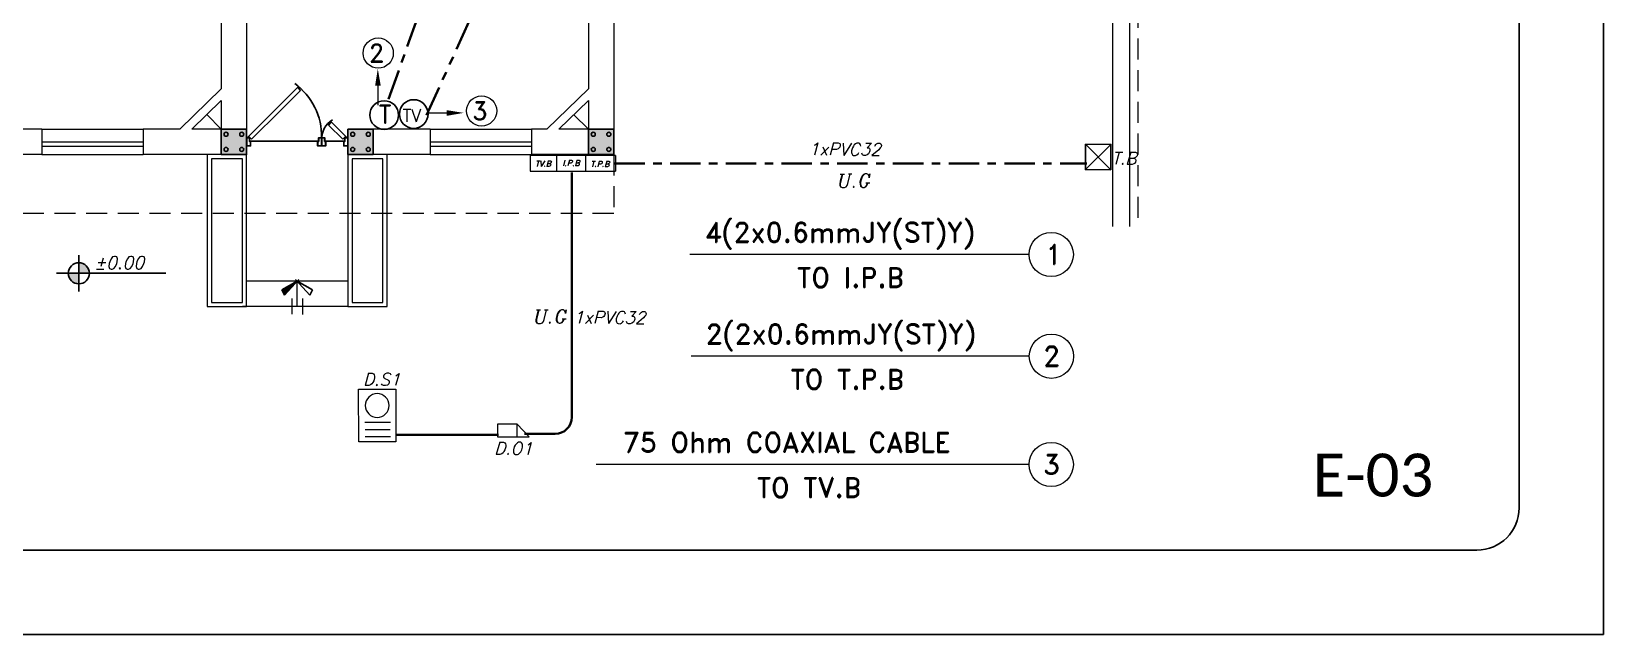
# Model space of a CAD drawing. Header units: millimetres. Extents: x 2647 to 3008, y 1750 to 1934.
# Drawn here: x 2704.05 to 2722.67, y 1793.79 to 1800.93 of the extents above; entities that cross this region are included whole.
import ezdxf
from ezdxf.enums import TextEntityAlignment as Align

# ---------------------------------------------------------------- set-up
doc = ezdxf.new("R2010")
doc.units = ezdxf.units.MM
for name, pattern in [('ACAD_ISO02W100', [15, 12, -3]), ('ACAD_ISO10W100', [18, 12, -3, 0, -3]), ('ACAD_ISO12W100', [21, 12, -3, 0, -3, 0, -3]), ('HIDDEN', [0.375, 0.25, -0.125])]:
    doc.linetypes.add(name, pattern=pattern)
for name, color, linetype, lineweight in [('00 eleman', 130, 'Continuous', 13), ('0000eleman', 4, 'Continuous', 13), ('00Kadr', 7, 'Continuous', 5)]:
    doc.layers.add(name, color=color, linetype=linetype, lineweight=lineweight)
for name, color, linetype in [('01', 1, 'Continuous'), ('D', 135, 'Continuous'), ('text', 255, 'Continuous')]:
    doc.layers.add(name, color=color, linetype=linetype)
doc.styles.add('ITALIC', font='ITALIC.SHX', dxfattribs={"oblique": 15})
doc.styles.add('ITALICC', font='italicc')
doc.styles.add('Legend', font='calibri.ttf')
doc.styles.add('ROMAND', font='romand.shx', dxfattribs={"height": 2})
doc.styles.add('SAZE_STYLE1', font='romant.shx', dxfattribs={"oblique": 15})

# ---------------------------------------------------------------- blocks, each defined once
blk = doc.blocks.new('FL3')
blk.add_hatch(color=256).paths.add_polyline_path([(0, 0), (0.149, -0.167), (0.181, -0.102)])
for p, q in [((0, 0), (-0.181, -0.102)), ((-0.149, -0.167), (0.02, 0.022)), ((0.149, -0.167), (-0.02, 0.022)), ((0, 0), (0.181, -0.102)), ((-0.181, -0.102), (-0.149, -0.167)), ((0.181, -0.102), (0.149, -0.167))]:
    blk.add_line(p, q)
blk = doc.blocks.new('DBLDR120K')
at = {"linetype": 'Continuous'}
for p, q in [((-1.18, -0.096), (-1.186, -0.102)), ((-1.186, -0.102), (-0.995, -0.293)), ((-1.169, -0.107), (-1.18, -0.096)), ((-1.14, -0.078), (-1.169, -0.107)), ((-0.403, -0.42), (-0.06, -0.078)), ((-0.014, -0.102), (-0.368, -0.455)), ((-0.06, -0.078), (-0.031, -0.107)), ((-0.031, -0.107), (-0.02, -0.096)), ((-0.02, -0.096), (-0.014, -0.102)), ((-1, -0.276), (-0.971, -0.247)), ((-0.989, -0.287), (-1, -0.276)), ((-0.995, -0.293), (-0.989, -0.287)), ((-0.639, -0.657), (-0.403, -0.42)), ((-0.368, -0.455), (-0.615, -0.703)), ((-0.61, -0.686), (-0.639, -0.657)), ((-0.621, -0.697), (-0.61, -0.686)), ((-0.615, -0.703), (-0.621, -0.697))]:
    blk.add_line(p, q, dxfattribs=at)
for p, q in [((-1.152, -0.055), (-0.938, -0.055)), ((-1.14, -0.078), (-0.971, -0.247)), ((-0.048, -0.055), (-0.842, -0.055))]:
    blk.add_line(p, q)
for points in [[(-1.152, -0.055), (-1.152, 0), (-1.2, 0), (-1.2, -0.096), (-1.164, -0.096), (-1.164, -0.055)], [(-0.938, -0.055), (-0.938, 0), (-0.89, 0), (-0.89, -0.096), (-0.926, -0.096), (-0.926, -0.055)], [(-0.842, -0.055), (-0.842, 0), (-0.89, 0), (-0.89, -0.096), (-0.854, -0.096), (-0.854, -0.055)], [(-0.048, -0.055), (-0.048, 0), (0, 0), (0, -0.096), (-0.036, -0.096), (-0.036, -0.055)], [(-1.154, -0.053), (-1.154, -0.002), (-1.198, -0.002), (-1.198, -0.094), (-1.166, -0.094), (-1.166, -0.053)], [(-0.936, -0.053), (-0.936, -0.002), (-0.892, -0.002), (-0.892, -0.094), (-0.924, -0.094), (-0.924, -0.053)], [(-0.844, -0.053), (-0.844, -0.002), (-0.888, -0.002), (-0.888, -0.094), (-0.856, -0.094), (-0.856, -0.053)], [(-0.046, -0.053), (-0.046, -0.002), (-0.002, -0.002), (-0.002, -0.094), (-0.034, -0.094), (-0.034, -0.053)]]:
    blk.add_lwpolyline(points, close=True, dxfattribs=at)
for centre, radius, start, end in [((-1.665, -0.111), 0.776, 8.0415, 8.1907), ((-0.114, -0.111), 0.776, 171.8093, 171.9585), ((-1.154, -0.082), 0.264, 300.4974, 3.1415), ((-0.114, -0.111), 0.776, 178.9285, 233.9661)]:
    blk.add_arc(centre, radius, start, end)
blk = doc.blocks.new('SHENAJ')
blk.add_hatch(color=256).paths.add_polyline_path([(0, 0.25), (-0.25, 0.25), (-0.25, 0), (0, 0)])
blk.add_lwpolyline([(-0.25, 0.25), (0, 0.25), (0, 0), (-0.25, 0)], close=True)
for centre in [(-0.202, 0.2), (-0.048, 0.2), (-0.202, 0.05), (-0.048, 0.05)]:
    blk.add_circle(centre, 0.02)
blk = doc.blocks.new('HICOD')
at = {"linetype": 'Continuous'}
h = blk.add_hatch(color=0, dxfattribs=at)
h.paths.add_polyline_path([(-0.125, 0, 0.414214), (0, -0.125), (0, 0)])
h.paths.add_polyline_path([(0, 0.125), (0, 0), (0.125, 0, 0.414214)])
at = {"color": 0, "linetype": 'Continuous'}
for p, q in [((0, 0.216), (0, -0.216)), ((-0.266, 0), (1.03, 0))]:
    blk.add_line(p, q, dxfattribs=at)
blk.add_circle((0, 0), 0.125, dxfattribs=at)
blk = doc.blocks.new('ffi')
at = {"layer": '01', "color": 4, "lineweight": 20}
for p, q in [((0.144, 0.181), (-0.134, 0.182)), ((0.144, 0.335), (-0.128, 0.336)), ((0.141, 0.261), (-0.128, 0.262))]:
    blk.add_line(p, q, dxfattribs=at)
blk.add_lwpolyline([(0.201, 0.391), (-0.198, 0.392), (-0.201, -0.175), (0.199, -0.177)], close=True, dxfattribs=at)
blk.add_circle((0, 0), 0.128, dxfattribs=at)
blk = doc.blocks.new('M.I.B')
at = {"layer": '01', "color": 4}
for p, q in [((3560.11, -240.02), (3563.11, -237.02)), ((3560.11, -237.02), (3563.11, -240.02))]:
    blk.add_line(p, q, dxfattribs=at)
blk.add_lwpolyline([(3560.11, -237.02), (3560.11, -240.02), (3563.11, -240.02), (3563.11, -237.02)], close=True, dxfattribs=at)
blk = doc.blocks.new('kadr')
at = {"ltscale": 0.01}
for p, q in [((280.693, -233.825), (280.693, -212.825)), ((279.693, -232.325), (279.693, -214.325)), ((252.493, -232.825), (279.193, -232.825)), ((250.993, -233.825), (280.693, -233.825)), ((250.993, -233.825), (280.693, -233.825))]:
    blk.add_line(p, q, dxfattribs=at)
blk.add_arc((279.193, -232.325), 0.5, 270, 0, dxfattribs=at)
blk = doc.blocks.new('bb')
at = {"color": 1, "linetype": 'ACAD_ISO02W100', "lineweight": 20}
blk.add_blockref('kadr', (63.098, 15.786), dxfattribs=at)

msp = doc.modelspace()

# ---------------------------------------------------------------- linework, layer by layer
at = {"color": 8, "lineweight": 5}
for p, q in [((2710.945, 1810.223), (2710.945, 1799.473)), ((2710.645, 1809.923), (2710.645, 1800.252)), ((2706.595, 1804.873), (2706.595, 1799.473)), ((2706.295, 1804.573), (2706.295, 1800.252)), ((2716.855, 1804.623), (2716.855, 1798.619)), ((2717.055, 1804.623), (2717.055, 1798.619)), ((2706.295, 1800.252), (2705.803, 1799.773)), ((2706.295, 1800.113), (2705.946, 1799.773)), ((2706.295, 1800.113), (2706.295, 1799.773)), ((2710.645, 1800.252), (2710.153, 1799.773)), ((2710.645, 1800.113), (2710.296, 1799.773)), ((2710.645, 1800.113), (2710.645, 1799.773)), ((2706.295, 1799.773), (2706.125, 1799.947)), ((2710.645, 1799.773), (2710.471, 1799.943)), ((2704.17, 1799.773), (2703.245, 1799.773)), ((2704.17, 1799.773), (2704.17, 1799.473)), ((2705.803, 1799.773), (2705.37, 1799.773)), ((2705.37, 1799.773), (2705.37, 1799.473)), ((2706.295, 1799.773), (2705.946, 1799.773)), ((2708.77, 1799.773), (2707.795, 1799.773)), ((2707.795, 1799.773), (2707.795, 1799.473)), ((2708.77, 1799.773), (2708.77, 1799.473)), ((2710.153, 1799.773), (2709.97, 1799.773)), ((2709.97, 1799.773), (2709.97, 1799.473)), ((2710.945, 1799.773), (2710.296, 1799.773)), ((2704.17, 1799.473), (2702.02, 1799.473)), ((2706.595, 1799.473), (2705.37, 1799.473)), ((2708.77, 1799.473), (2707.795, 1799.473)), ((2710.945, 1799.473), (2709.97, 1799.473))]:
    msp.add_line(p, q, dxfattribs=at)
at = {"color": 8, "linetype": 'HIDDEN', "lineweight": 5}
for p, q in [((2717.155, 1810.223), (2717.155, 1798.718)), ((2710.945, 1799.473), (2710.945, 1798.773)), ((2710.945, 1798.773), (2699.595, 1798.773))]:
    msp.add_line(p, q, dxfattribs=at)
at = {"color": 3, "linetype": 'ACAD_ISO10W100', "lineweight": 30, "ltscale": 0.03}
for p, q in [((2708.278, 1800.129), (2710.352, 1805.943)), ((2710.954, 1799.365), (2716.55, 1799.365))]:
    msp.add_line(p, q, dxfattribs=at)
at = {"color": 3, "linetype": 'ACAD_ISO12W100', "lineweight": 30, "ltscale": 0.03}
msp.add_line((2708.728, 1799.939), (2710.334, 1803.477), dxfattribs=at)
at = {"color": 8, "lineweight": 5, "ltscale": 0.9}
for p, q in [((2704.17, 1799.773), (2705.37, 1799.773)), ((2708.77, 1799.773), (2709.97, 1799.773)), ((2704.17, 1799.623), (2705.37, 1799.623)), ((2704.17, 1799.573), (2705.37, 1799.573)), ((2708.77, 1799.623), (2709.97, 1799.623)), ((2708.77, 1799.573), (2709.97, 1799.573)), ((2704.17, 1799.473), (2705.37, 1799.473)), ((2708.77, 1799.473), (2709.97, 1799.473))]:
    msp.add_line(p, q, dxfattribs=at)
at = {"color": 3, "linetype": 'Continuous', "lineweight": 30, "ltscale": 0.03}
for p, q in [((2710.45, 1799.262), (2710.45, 1796.365)), ((2708.372, 1796.154), (2709.582, 1796.154)), ((2710.25, 1796.165), (2709.89, 1796.165))]:
    msp.add_line(p, q, dxfattribs=at)
msp.add_arc((2710.25, 1796.365), 0.2, 270, 0, dxfattribs=at)
at = {"layer": '0000eleman', "color": 4, "lineweight": 13}
for p, q in [((2710.491, 1799.46), (2709.956, 1799.46)), ((2709.956, 1799.46), (2709.956, 1799.275)), ((2710.267, 1799.46), (2710.267, 1799.275)), ((2710.965, 1799.46), (2710.491, 1799.46)), ((2710.61, 1799.46), (2710.61, 1799.275)), ((2710.965, 1799.46), (2710.965, 1799.275)), ((2709.956, 1799.275), (2710.491, 1799.275)), ((2710.491, 1799.275), (2710.965, 1799.275)), ((2709.803, 1796.279, 7.478), (2709.569, 1796.279, 7.478)), ((2709.569, 1796.279, 7.478), (2709.569, 1796.131, 7.478)), ((2709.803, 1796.131, 7.478), (2709.803, 1796.279, 7.478)), ((2709.943, 1796.131, 7.478), (2709.803, 1796.279, 7.478)), ((2709.569, 1796.131, 7.478), (2709.803, 1796.131, 7.478)), ((2709.803, 1796.131, 7.478), (2709.943, 1796.131, 7.478))]:
    msp.add_line(p, q, dxfattribs=at)
at = {"layer": '0000eleman', "color": 1, "lineweight": 13}
for p, q in [((2715.868, 1798.289), (2711.846, 1798.289)), ((2715.869, 1797.085), (2711.862, 1797.085)), ((2715.868, 1795.803), (2710.738, 1795.803))]:
    msp.add_line(p, q, dxfattribs=at)
at = {"layer": '0000eleman', "lineweight": 13, "elevation": 0}
for points in [[(2708.152, 1800.312), (2708.152, 1800.056)], [(2708.992, 1799.964), (2708.735, 1799.964)]]:
    msp.add_lwpolyline(points, dxfattribs=at)
at = {"layer": '0000eleman', "color": 4, "lineweight": 13}
for centre in [(2708.155, 1800.674), (2709.38, 1799.989)]:
    msp.add_circle(centre, 0.179, dxfattribs=at)
at = {"layer": '0000eleman', "color": 1, "lineweight": 13}
for centre in [(2716.129, 1798.289), (2716.131, 1797.085), (2716.129, 1795.803)]:
    msp.add_circle(centre, 0.262, dxfattribs=at)
at = {"layer": '0000eleman', "lineweight": 13}
for points in [[(2708.118, 1800.287, 0), (2708.15, 1800.488, 0), (2708.185, 1800.288, 0)], [(2708.967, 1799.998, 0), (2709.167, 1799.966, 0), (2708.967, 1799.931, 0)]]:
    msp.add_solid(points, dxfattribs=at)
at = {"layer": '01', "color": 4}
for centre in [(2708.226, 1799.94), (2708.576, 1799.952)]:
    msp.add_circle(centre, 0.17, dxfattribs=at)
at = {"layer": 'D', "color": 8, "linetype": 'Continuous', "lineweight": 5}
for p, q in [((2707.795, 1797.973), (2706.595, 1797.973)), ((2707.195, 1797.673), (2707.195, 1797.973)), ((2706.595, 1797.673), (2706.545, 1797.673)), ((2707.795, 1797.673), (2706.595, 1797.673)), ((2707.134, 1797.582), (2707.134, 1797.767)), ((2707.261, 1797.579), (2707.261, 1797.767))]:
    msp.add_line(p, q, dxfattribs=at)
for points in [[(2706.129, 1797.673), (2706.595, 1797.673), (2706.595, 1799.473), (2706.129, 1799.473)], [(2706.179, 1797.723), (2706.545, 1797.723), (2706.545, 1799.423), (2706.179, 1799.423)], [(2707.795, 1797.673), (2708.261, 1797.673), (2708.261, 1799.473), (2707.795, 1799.473)], [(2707.845, 1797.723), (2708.211, 1797.723), (2708.211, 1799.423), (2707.845, 1799.423)]]:
    msp.add_lwpolyline(points, close=True, dxfattribs=at)

# ---------------------------------------------------------------- block references
at = {"color": 1, "linetype": 'ACAD_ISO02W100', "lineweight": 20}
msp.add_blockref('bb', (2378.882, 2011.829), dxfattribs=at)
at = {"layer": '00 eleman', "color": 3, "lineweight": 13, "xscale": 0.1, "yscale": 0.1, "zscale": 0.1, "rotation": 359.6204718350177}
msp.add_blockref('M.I.B', (2360.69, 1825.655), dxfattribs=at)
at = {"layer": '0000eleman', "color": 4, "lineweight": 13, "xscale": -1.099381960023687, "yscale": 1.099381960024004, "zscale": 1.099381960023824, "rotation": 179.7705988879292}
msp.add_blockref('ffi', (2708.143, 1796.501, 7.478), dxfattribs=at)
at = {"layer": 'D', "color": 8, "linetype": 'Continuous', "lineweight": 5, "rotation": 180}
msp.add_blockref('DBLDR120K', (2706.595, 1799.575), dxfattribs=at)
at = {"layer": 'D', "color": 8, "linetype": 'Continuous', "lineweight": 5, "xscale": -1.199999999999999, "yscale": 1.199999999999999, "zscale": 1.199999999999999}
for p in [(2706.295, 1799.473), (2707.795, 1799.473), (2710.645, 1799.473)]:
    msp.add_blockref('SHENAJ', p, dxfattribs=at)
at = {"layer": 'D', "color": 8, "linetype": 'Continuous', "lineweight": 5}
msp.add_blockref('HICOD', (2704.608, 1798.067), dxfattribs=at)
at = {"layer": 'D', "color": 8, "linetype": 'Continuous', "lineweight": 5, "xscale": -1}
msp.add_blockref('FL3', (2707.195, 1797.973), dxfattribs=at)

# ---------------------------------------------------------------- texts
at = {"color": 8, "lineweight": 5, "insert": (2704.79, 1798.267), "char_height": 0.15, "attachment_point": 1, "style": 'SAZE_STYLE1'}
msp.add_mtext_dynamic_manual_height_columns('%%P0.00', width=1.14433, gutter_width=3.59, heights=[0], dxfattribs=at)
at = {"layer": '00 eleman', "color": 4, "lineweight": 13, "style": 'ITALICC'}
for s, p in [('1xPVC32', (2713.254, 1799.466)), ('T.B', (2716.843, 1799.356)), ('1xPVC32', (2710.466, 1797.474))]:
    msp.add_text(s, height=0.1458, rotation=359.6205, dxfattribs=at).set_placement(p)
at = {"layer": '0000eleman', "color": 4, "lineweight": 13}
for s, height, style, p in [('2', 0.214, 'ROMAND', (2708.136, 1800.674)), ('3', 0.214, 'ROMAND', (2709.36, 1799.989)), ('T', 0.214, 'ROMAND', (2708.236, 1799.951, 0)), ('TV.B', 0.067, 'ITALICC', (2710.108, 1799.364)), ('I.P.B', 0.067, 'ITALICC', (2710.439, 1799.371)), ('T.P.B', 0.067, 'ITALICC', (2710.781, 1799.36))]:
    msp.add_text(s, height=height, dxfattribs=dict(at, style=style)).set_placement(p, align=Align.MIDDLE)
at = {"layer": '0000eleman', "color": 4, "lineweight": 13, "style": 'ROMAND'}
for s, p in [('4(2x0.6mmJY(ST)Y)', (2712.024, 1798.435, -0.52)), ('1', (2716.059, 1798.173, -0.52)), ('TO I.P.B', (2713.116, 1797.899, -0.52)), ('2(2x0.6mmJY(ST)Y)', (2712.036, 1797.231, -0.52)), ('2', (2716.034, 1796.969, -0.52)), ('TO T.P.B', (2713.038, 1796.695, -0.52)), ('75 Ohm COAXIAL CABLE', (2711.055, 1795.949, -0.52)), ('3', (2716.033, 1795.687, -0.52)), ('TO TV.B', (2712.639, 1795.413, -0.52))]:
    msp.add_text(s, height=0.234, dxfattribs=at).set_placement(p)
at = {"layer": '0000eleman', "color": 4, "lineweight": 13, "style": 'ITALICC'}
for s, p in [('D.S1', (2707.974, 1796.739, 7.478)), ('D.O1', (2709.529, 1795.922, 4.041))]:
    msp.add_text(s, height=0.1458, rotation=359.6205, dxfattribs=at).set_placement(p)
at = {"layer": '0000eleman', "color": 4, "style": 'Legend'}
msp.add_text('E-03', height=0.5078, rotation=359.9998, dxfattribs=at).set_placement((2719.226, 1795.424))
at = {"layer": '00Kadr', "color": 4, "lineweight": 20, "style": 'ITALIC'}
for p in [(2713.596, 1799.082), (2709.997, 1797.474)]:
    msp.add_text('U.G', height=0.16, rotation=0.2, dxfattribs=at).set_placement(p)
at = {"layer": 'text', "color": 1, "style": 'ROMAND'}
msp.add_text('TV', height=0.1492, dxfattribs=at).set_placement((2708.444, 1799.861))

doc.saveas('drawing.dxf')
